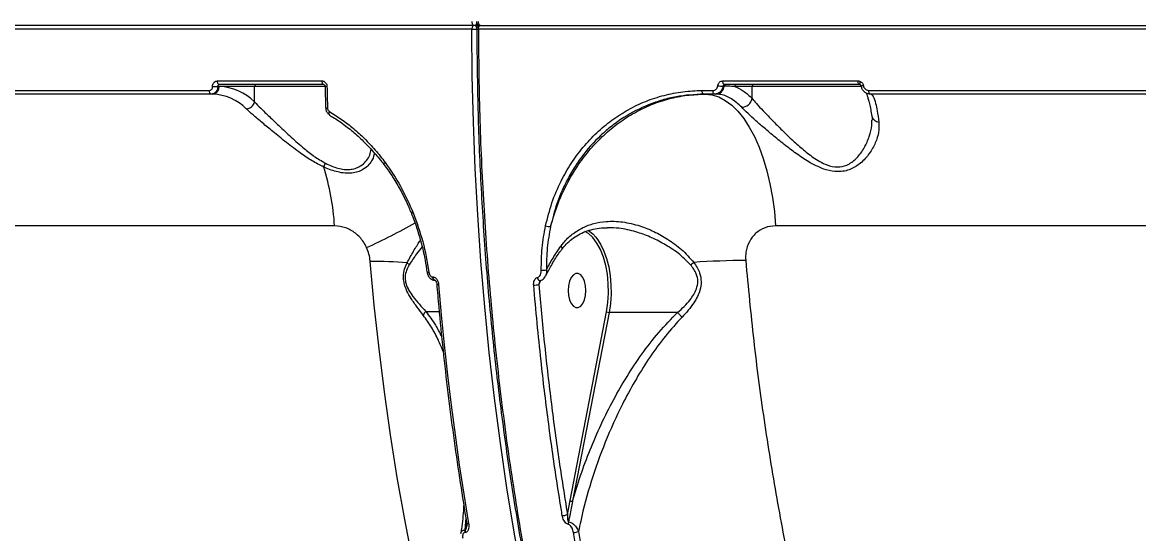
# Model space of a CAD drawing. Header units: millimetres. Extents: x -9609 to 9022, y -7175 to 8108.
# Drawn here: x -3665.8 to -3373.2, y 3474.1 to 3608 of the extents above; entities that cross this region are included whole.
import ezdxf

# ---------------------------------------------------------------- set-up
doc = ezdxf.new("R2010")
doc.units = ezdxf.units.MM
for name, color, linetype in [('DIKOM_ОБЪЕКТ', 7, 'Continuous'), ('DIKOM_РАЗМЕР_ЗОНА', 7, 'Continuous'), ('DIKOM_РАЗМЕР_ОБЪЕКТА', 7, 'Continuous')]:
    doc.layers.add(name, color=color, linetype=linetype)
doc.styles.add('style1', font='arial.ttf', dxfattribs={"width": 0.8})
doc.dimstyles.new('1-50', dxfattribs={"dimtxt": 300, "dimasz": 200, "dimexe": 100, "dimexo": 0, "dimgap": 100, "dimtad": 1, "dimtxsty": 'style1', "dimcen": 200, "dimclrd": 7, "dimclre": 7, "dimclrt": 7, "dimadec": 1, "dimazin": 2, "dimtfac": 1, "dimtmove": 0, "dimatfit": 2, "dimfxl": 0, "dimlwd": 25, "dimlwe": 18, "dimarcsym": 0})

# ---------------------------------------------------------------- blocks, each defined once
blk = doc.blocks.new('*D10')
at = {"layer": 'Defpoints', "color": 0, "transparency": 16777216}
for p in [(-405.54, 6589.16), (-8044.66, -3492.79), (424.09, -3492.79)]:
    blk.add_point(p, dxfattribs=at)
at = {"layer": 'DIKOM_РАЗМЕР_ОБЪЕКТА', "color": 7, "lineweight": 18, "transparency": 16777216}
for p, q in [((-405.54, 6589.16), (-8144.66, 6589.16)), ((424.09, -3492.79), (-8144.66, -3492.79))]:
    blk.add_line(p, q, dxfattribs=at)
at = {"layer": 'DIKOM_РАЗМЕР_ОБЪЕКТА', "color": 7, "lineweight": 25, "transparency": 16777216}
blk.add_line((-8044.66, 6389.16), (-8044.66, -3292.79), dxfattribs=at)
at = {"layer": 'DIKOM_РАЗМЕР_ОБЪЕКТА', "color": 7, "transparency": 16777216}
for points in [[(-8077.99, 6389.16), (-8011.32, 6389.16), (-8044.66, 6589.16)], [(-8077.99, -3292.79), (-8011.32, -3292.79), (-8044.66, -3492.79)]]:
    blk.add_solid(points, dxfattribs=at)
at = {"layer": 'DIKOM_РАЗМЕР_ОБЪЕКТА', "color": 7, "transparency": 16777216, "insert": (-8297.83, 1541.5), "char_height": 300, "attachment_point": 5, "rotation": 90, "style": 'style1'}
blk.add_mtext('10100', dxfattribs=at)
blk = doc.blocks.new('*D13')
at = {"layer": 'Defpoints', "color": 0, "transparency": 16777216}
for p in [(-4933.28, 8107.63), (-9158.98, -4977.79), (-1652.91, -4977.79)]:
    blk.add_point(p, dxfattribs=at)
at = {"layer": 'DIKOM_РАЗМЕР_ЗОНА', "color": 7, "lineweight": 18, "transparency": 16777216}
for p, q in [((-4933.28, 8107.63), (-9258.98, 8107.63)), ((-1652.91, -4977.79), (-9258.98, -4977.79))]:
    blk.add_line(p, q, dxfattribs=at)
at = {"layer": 'DIKOM_РАЗМЕР_ЗОНА', "color": 7, "lineweight": 25, "transparency": 16777216}
blk.add_line((-9158.98, 7907.63), (-9158.98, -4777.79), dxfattribs=at)
at = {"layer": 'DIKOM_РАЗМЕР_ЗОНА', "color": 7, "transparency": 16777216}
for points in [[(-9192.32, 7907.63), (-9125.65, 7907.63), (-9158.98, 8107.63)], [(-9192.32, -4777.79), (-9125.65, -4777.79), (-9158.98, -4977.79)]]:
    blk.add_solid(points, dxfattribs=at)
at = {"layer": 'DIKOM_РАЗМЕР_ЗОНА', "color": 7, "transparency": 16777216, "insert": (-9412.26, 1541.5), "char_height": 300, "attachment_point": 5, "rotation": 90, "style": 'style1'}
blk.add_mtext('13100', dxfattribs=at)

msp = doc.modelspace()

# ---------------------------------------------------------------- linework, layer by layer
at = {"layer": 'DIKOM_ОБЪЕКТ', "color": 7, "linetype": 'Continuous', "lineweight": 15}
for p, q in [((-3547.967, 3606.21), (-3962.836, 3606.21)), ((-3547.452, 3607.212), (-3962.321, 3607.212)), ((-3545.738, 3607.212), (-3547.452, 3607.212)), ((-3003.563, 3606.21), (-3546.252, 3606.21)), ((-3545.738, 3607.212), (-3003.581, 3607.212)), ((-3614.697, 3592.678), (-3587.268, 3592.678)), ((-3614.223, 3591.212), (-3614.583, 3591.212)), ((-3604.954, 3591.212), (-3614.223, 3591.212)), ((-3586.753, 3591.712), (-3614.182, 3591.712)), ((-3604.954, 3587.162), (-3604.954, 3591.212)), ((-3586.408, 3591.212), (-3604.954, 3591.212)), ((-3482.188, 3592.678), (-3446.748, 3592.678)), ((-3481.798, 3591.295), (-3482.126, 3591.295)), ((-3446.316, 3591.712), (-3481.727, 3591.712)), ((-3474.495, 3591.212), (-3479.025, 3591.212)), ((-3474.495, 3588.06), (-3474.495, 3591.212)), ((-3445.757, 3591.212), (-3474.495, 3591.212)), ((-3445.876, 3591.295), (-3445.882, 3591.298)), ((-3687.937, 3590.172), (-3616.791, 3590.172)), ((-3616.277, 3589.212), (-3687.422, 3589.212)), ((-3615.937, 3589.212), (-3616.277, 3589.212)), ((-3586.439, 3591.192), (-3586.309, 3585.573)), ((-3487.61, 3590.172), (-3484.776, 3590.172)), ((-3484.312, 3589.212), (-3487.144, 3589.212)), ((-3484.034, 3589.212), (-3484.312, 3589.212)), ((-3443.904, 3590.172), (-3342.44, 3590.172)), ((-3342.095, 3589.212), (-3443.474, 3589.212)), ((-3583.959, 3554.71), (-3883.968, 3554.71)), ((-3512.317, 3554.155), (-3512.54, 3554.162)), ((-3016.433, 3554.71), (-3468.342, 3554.71)), ((-3559.737, 3542.627), (-3559.737, 3542.622)), ((-3558.226, 3541.308), (-3558.146, 3541.308)), ((-3557.718, 3540.465), (-3557.658, 3540.465)), ((-3529.964, 3540.386), (-3530.414, 3539.337)), ((-3560.044, 3532.296), (-3556.544, 3532.296)), ((-3522.228, 3482.748), (-3512.661, 3532.221)), ((-3511.992, 3532.045), (-3521.559, 3482.572)), ((-3494.039, 3532.045), (-3511.992, 3532.045)), ((-3522.927, 3479.089), (-3522.228, 3482.748)), ((-3549.552, 3478.19), (-3549.82, 3475.007)), ((-3549.718, 3474.36), (-3549.822, 3474.36)), ((-3549.82, 3475.007), (-3549.716, 3475.007)), ((-3549.716, 3475.007), (-3549.354, 3477.008))]:
    msp.add_line(p, q, dxfattribs=at)
at = {"layer": 'DIKOM_ОБЪЕКТ', "color": 7, "linetype": 'Continuous', "lineweight": 15, "flags": 128}
for points in [[(-3547.967, 3608.215), (-3547.957, 3608.019), (-3547.928, 3607.831), (-3547.881, 3607.658), (-3547.817, 3607.506), (-3547.739, 3607.381), (-3547.65, 3607.289), (-3547.553, 3607.231), (-3547.452, 3607.212)], [(-3547.452, 3607.212), (-3547.553, 3607.193), (-3547.65, 3607.136), (-3547.739, 3607.043), (-3547.817, 3606.918), (-3547.881, 3606.766), (-3547.928, 3606.593), (-3547.957, 3606.405), (-3547.967, 3606.21)], [(-3534.804, 3462.936), (-3536.875, 3474.443), (-3538.773, 3486.061), (-3540.497, 3497.782), (-3542.044, 3509.595), (-3543.414, 3521.49), (-3544.606, 3533.457), (-3545.619, 3545.487), (-3546.451, 3557.568), (-3547.103, 3569.691), (-3547.573, 3581.846), (-3547.861, 3594.022), (-3547.967, 3606.21)], [(-3545.738, 3607.212), (-3545.838, 3607.231), (-3545.934, 3607.289), (-3546.024, 3607.381), (-3546.102, 3607.506), (-3546.166, 3607.658), (-3546.213, 3607.831), (-3546.242, 3608.019), (-3546.252, 3608.215)], [(-3546.252, 3606.21), (-3546.242, 3606.405), (-3546.213, 3606.593), (-3546.166, 3606.766), (-3546.102, 3606.918), (-3546.024, 3607.043), (-3545.934, 3607.136), (-3545.838, 3607.193), (-3545.738, 3607.212)], [(-3614.182, 3591.712), (-3614.281, 3591.731), (-3614.375, 3591.785), (-3614.463, 3591.874), (-3614.54, 3591.993), (-3614.604, 3592.139), (-3614.653, 3592.306), (-3614.684, 3592.487), (-3614.697, 3592.678)], [(-3586.753, 3591.712), (-3586.851, 3591.731), (-3586.946, 3591.785), (-3587.034, 3591.874), (-3587.111, 3591.993), (-3587.175, 3592.139), (-3587.224, 3592.306), (-3587.255, 3592.487), (-3587.268, 3592.678)], [(-3481.727, 3591.712), (-3481.815, 3591.731), (-3481.899, 3591.785), (-3481.978, 3591.874), (-3482.047, 3591.993), (-3482.105, 3592.139), (-3482.148, 3592.306), (-3482.177, 3592.487), (-3482.188, 3592.678)], [(-3446.316, 3591.712), (-3446.398, 3591.731), (-3446.478, 3591.785), (-3446.551, 3591.874), (-3446.616, 3591.993), (-3446.67, 3592.139), (-3446.71, 3592.306), (-3446.737, 3592.487), (-3446.748, 3592.678)], [(-3446.106, 3591.652), (-3446.158, 3591.688), (-3446.195, 3591.749), (-3446.216, 3591.834), (-3446.219, 3591.939), (-3446.205, 3592.062), (-3446.174, 3592.198), (-3446.127, 3592.345), (-3446.065, 3592.497)], [(-3616.277, 3589.212), (-3616.375, 3589.23), (-3616.469, 3589.284), (-3616.556, 3589.372), (-3616.634, 3589.491), (-3616.698, 3589.636), (-3616.747, 3589.802), (-3616.778, 3589.982), (-3616.791, 3590.172)], [(-3585.954, 3591.174), (-3585.94, 3590.47), (-3585.925, 3589.767), (-3585.91, 3589.064), (-3585.894, 3588.36), (-3585.877, 3587.657), (-3585.86, 3586.954), (-3585.842, 3586.251), (-3585.824, 3585.548)], [(-3487.144, 3589.212), (-3487.233, 3589.23), (-3487.318, 3589.284), (-3487.397, 3589.372), (-3487.467, 3589.491), (-3487.525, 3589.636), (-3487.57, 3589.802), (-3487.598, 3589.982), (-3487.61, 3590.172)], [(-3486.804, 3589.212), (-3485.026, 3589.03), (-3483.265, 3588.484), (-3481.535, 3587.581), (-3479.854, 3586.327), (-3478.236, 3584.735), (-3476.696, 3582.82), (-3475.249, 3580.597), (-3473.906, 3578.089), (-3472.682, 3575.317), (-3471.586, 3572.307), (-3470.629, 3569.087), (-3469.819, 3565.685), (-3469.165, 3562.133), (-3468.671, 3558.464), (-3468.342, 3554.71)], [(-3484.312, 3589.212), (-3484.401, 3589.23), (-3484.485, 3589.284), (-3484.564, 3589.372), (-3484.634, 3589.491), (-3484.691, 3589.636), (-3484.735, 3589.802), (-3484.764, 3589.982), (-3484.776, 3590.172)], [(-3443.474, 3589.212), (-3443.556, 3589.23), (-3443.635, 3589.284), (-3443.708, 3589.372), (-3443.772, 3589.491), (-3443.825, 3589.636), (-3443.866, 3589.802), (-3443.893, 3589.982), (-3443.904, 3590.172)], [(-3585.311, 3583.839), (-3585.359, 3583.875), (-3585.409, 3583.951), (-3585.438, 3584.054), (-3585.444, 3584.181), (-3585.428, 3584.326), (-3585.389, 3584.486), (-3585.33, 3584.653)], [(-3585.202, 3583.815), (-3585.29, 3583.829), (-3585.311, 3583.839)], [(-3570.983, 3570.799), (-3571.002, 3570.841), (-3570.996, 3570.907), (-3570.961, 3570.99), (-3570.897, 3571.089), (-3570.809, 3571.198), (-3570.698, 3571.315)], [(-3516.361, 3551.706), (-3517.429, 3552.682), (-3518.369, 3553.262)], [(-3517.429, 3553.501), (-3516.27, 3552.611), (-3515.442, 3551.721)], [(-3512.661, 3532.221), (-3512.313, 3534.614), (-3512.161, 3537.083), (-3512.206, 3539.568), (-3512.45, 3542.01), (-3512.886, 3544.348), (-3513.503, 3546.527), (-3514.286, 3548.495), (-3515.218, 3550.202), (-3516.274, 3551.609), (-3516.361, 3551.706)], [(-3515.442, 3551.721), (-3515.186, 3551.396), (-3514.206, 3549.885), (-3513.35, 3548.111), (-3512.638, 3546.112), (-3512.086, 3543.932), (-3511.704, 3541.618), (-3511.501, 3539.22), (-3511.482, 3536.79), (-3511.647, 3534.381), (-3511.992, 3532.045)], [(-3563.457, 3466.891), (-3565.576, 3477.792), (-3567.523, 3488.814), (-3569.296, 3499.945), (-3570.893, 3511.177), (-3572.313, 3522.497), (-3573.554, 3533.897), (-3574.616, 3545.365)], [(-3518.076, 3537.753), (-3518.17, 3539.021), (-3518.444, 3540.186), (-3518.876, 3541.154), (-3519.431, 3541.846), (-3520.064, 3542.207), (-3520.724, 3542.207), (-3521.357, 3541.846), (-3521.911, 3541.154), (-3522.343, 3540.186), (-3522.618, 3539.021), (-3522.712, 3537.753), (-3522.618, 3536.485), (-3522.343, 3535.32), (-3521.911, 3534.352), (-3521.357, 3533.66), (-3520.724, 3533.299), (-3520.064, 3533.299), (-3519.431, 3533.66), (-3518.876, 3534.352), (-3518.444, 3535.32), (-3518.17, 3536.485), (-3518.076, 3537.753)], [(-3557.717, 3540.465), (-3557.858, 3540.503), (-3557.991, 3540.618), (-3558.103, 3540.801), (-3558.183, 3541.038), (-3558.226, 3541.308)], [(-3557.629, 3540.465), (-3557.633, 3540.465), (-3557.777, 3540.503), (-3557.911, 3540.618), (-3558.022, 3540.801), (-3558.102, 3541.038), (-3558.146, 3541.308)], [(-3556.699, 3539.366), (-3555.988, 3531.415), (-3555.198, 3523.491), (-3554.331, 3515.599), (-3553.385, 3507.74), (-3552.362, 3499.918), (-3551.262, 3492.135), (-3550.084, 3484.395), (-3548.831, 3476.7)], [(-3530.093, 3540.325), (-3530.147, 3540.318), (-3530.15, 3540.318)], [(-3549.327, 3476.845), (-3549.326, 3476.839), (-3549.293, 3476.791), (-3549.224, 3476.753), (-3549.121, 3476.724), (-3548.989, 3476.706), (-3548.831, 3476.7)]]:
    msp.add_lwpolyline(points, dxfattribs=at)
at = {"layer": 'DIKOM_ОБЪЕКТ', "color": 7, "linetype": 'Continuous', "lineweight": 15}
for centre, radius, start, end in [((-3547.908, 3967.035), 360.825, 269.99058, 270.2085), ((-3547.492, 3608.08), 0.869, 272.64615, 343.1071), ((-3547.492, 3606.344), 0.869, 16.89088, 87.35587), ((-3545.738, 3608.212), 1, 179.92957, 270), ((-3545.738, 3606.212), 1, 90, 180.07043), ((-3546.406, 3643.077), 36.867, 269.48561, 270.24001), ((-3615.907, 3614.123), 22.949, 269.88063, 273.30746), ((-3616.092, 3591.08), 1.874, 274.74399, 4.05539), ((-3614.721, 3577.443), 13.778, 44.85993, 87.92771), ((-3604.487, 3591.246), 0.468, 94.69647, 184.08969), ((-3484.129, 3591.556), 2.345, 272.32133, 353.6329), ((-3482.224, 3597.459), 6.164, 258.2177, 270.90971), ((-3481.333, 3591.244), 0.468, 92.28657, 173.72052), ((-3478.547, 3591.235), 0.478, 92.95297, 182.69713), ((-3474.018, 3591.235), 0.478, 92.89086, 182.69926), ((-3444.991, 3588.665), 2.78, 96.91721, 108.6775), ((-3616.411, 3576.099), 13.122, 44.8589, 87.92782), ((-3586.104, 3593.607), 2.437, 262.10087, 273.52802), ((-3607.262, 3587.725), 2.376, 273.66696, 346.27714), ((-3585.973, 3587.38), 1.838, 259.45351, 274.64906), ((-3477.287, 3588.622), 2.848, 271.09285, 348.60436), ((-3441.02, 3583.984), 2.148, 194.81568, 263.31641), ((-3580.744, 3568.672), 6.228, 156.411, 166.56529), ((-3651.347, 3550.246), 67.535, 3.79017, 17.11331), ((-3563.11, 3557.235), 0.883, 105.86659, 138.01978), ((-3649.155, 3709.598), 176.65, 294.61917, 299.25377), ((-3527.595, 3557.478), 2.963, 249.21368, 275.06641), ((-3574.058, 3416.905), 128.461, 85.92754, 90.24896), ((-3562.805, 3546.806), 2.766, 219.635, 235.44559), ((-3519.57, 3583.541), 48.604, 306.5341, 307.80243), ((-3473.579, 3299.843), 245.828, 90.60724, 93.77839), ((-3559.465, 3543.498), 0.918, 252.74756, 283.19804), ((-3529.356, 3547.663), 4.605, 264.78324, 281.47725), ((-3556.844, 3540.026), 0.675, 239.50326, 282.44196), ((-3531.734, 3544.631), 5.457, 269.63309, 284.00118), ((-3529.848, 3541.24), 0.971, 185.80585, 251.88065), ((-3558.229, 3530.371), 2.645, 133.30803, 159.95062), ((-3512.006, 3533.353), 1.308, 239.9441, 270.63834), ((-3521.572, 3483.884), 1.312, 239.99369, 270.58397), ((-3524.241, 3481.756), 2.973, 269.53687, 296.21729), ((-3520.579, 3476.471), 2.183, 161.36997, 178.86493), ((-3547.972, 3474.676), 1.877, 169.86469, 189.71305), ((-3547.854, 3474.676), 1.891, 169.9394, 189.63834), ((-3521.314, 3477.313), 2.953, 269.80624, 296.17006)]:
    msp.add_arc(centre, radius, start, end, dxfattribs=at)
for points, knots in [([(-3458.748, 3269.866), (-3458.817, 3269.959), (-3462.208, 3274.55), (-3468.57, 3284.614), (-3477.745, 3300.078), (-3486.401, 3316.609), (-3494.562, 3334), (-3502.192, 3352.284), (-3509.29, 3371.401), (-3515.839, 3391.288), (-3521.81, 3411.849), (-3527.174, 3432.991), (-3531.608, 3453.286), (-3535.229, 3472.58), (-3538.168, 3490.761), (-3540.681, 3509.182), (-3542.784, 3528.017), (-3544.454, 3547.242), (-3545.663, 3566.826), (-3546.431, 3586.5), (-3546.54, 3599.644), (-3546.595, 3606.212)], [0, 0, 0, 0, 0.0012536, 0.0616036, 0.1219535, 0.1822067, 0.2422703, 0.3023343, 0.3625874, 0.4229373, 0.483287, 0.5435404, 0.6036043, 0.6522732, 0.7009927, 0.7497122, 0.7983814, 0.8487581, 0.8991907, 0.9496232, 1, 1, 1, 1]), ([(-3546.252, 3606.21), (-3546.223, 3601.632), (-3546.146, 3589.204), (-3545.454, 3568.931), (-3544.001, 3545.478), (-3541.865, 3522.182), (-3539.07, 3499.153), (-3535.622, 3476.497), (-3531.53, 3454.289), (-3526.784, 3432.576), (-3521.409, 3411.383), (-3515.423, 3390.772), (-3508.858, 3370.838), (-3501.743, 3351.675), (-3494.095, 3333.349), (-3485.916, 3315.91), (-3477.23, 3299.367), (-3468.069, 3283.764), (-3458.475, 3269.173), (-3448.495, 3255.663), (-3438.28, 3243.438), (-3427.859, 3232.491), (-3417.266, 3222.772), (-3406.407, 3214.143), (-3395.318, 3206.711), (-3385.735, 3201.191), (-3379.802, 3198.641), (-3377.682, 3197.73)], [0, 0, 0, 0, 0.0243037, 0.0659749, 0.1077774, 0.1496468, 0.191516, 0.2333187, 0.2749899, 0.3166611, 0.3584635, 0.4003329, 0.4422024, 0.4840049, 0.5256759, 0.5673473, 0.6091498, 0.6510189, 0.6928886, 0.734691, 0.7763623, 0.8164975, 0.8567503, 0.8970624, 0.9373748, 0.9776275, 1, 1, 1, 1]), ([(-3614.583, 3591.212), (-3614.59, 3591.064), (-3614.607, 3590.692), (-3614.807, 3590.13), (-3615.19, 3589.623), (-3615.7, 3589.278), (-3616.085, 3589.234), (-3616.277, 3589.212)], [0, 0, 0, 0, 0.1417153, 0.3564091, 0.5709546, 0.7854589, 1, 1, 1, 1]), ([(-3615.955, 3591.174), (-3615.951, 3591.285), (-3615.941, 3591.565), (-3615.794, 3591.987), (-3615.51, 3592.368), (-3615.13, 3592.628), (-3614.841, 3592.661), (-3614.697, 3592.678)], [0, 0, 0, 0, 0.1418295, 0.3566974, 0.5713682, 0.7856983, 1, 1, 1, 1]), ([(-3614.182, 3591.712), (-3614.23, 3591.707), (-3614.326, 3591.696), (-3614.45, 3591.609), (-3614.539, 3591.483), (-3614.583, 3591.342), (-3614.583, 3591.249), (-3614.583, 3591.212)], [0, 0, 0, 0, 0.2143297, 0.4282219, 0.6427723, 0.8579533, 1, 1, 1, 1]), ([(-3587.268, 3592.678), (-3587.173, 3592.67), (-3586.934, 3592.652), (-3586.569, 3592.472), (-3586.237, 3592.132), (-3586.006, 3591.681), (-3585.971, 3591.343), (-3585.954, 3591.174)], [0, 0, 0, 0, 0.1405292, 0.3550121, 0.5698336, 0.7848806, 1, 1, 1, 1]), ([(-3586.726, 3591.699), (-3586.709, 3591.7), (-3586.681, 3591.701), (-3586.58, 3591.614), (-3586.503, 3591.492), (-3586.449, 3591.338), (-3586.434, 3591.188), (-3586.443, 3591.103), (-3586.447, 3591.072)], [0, 0, 0, 0, 0.2755676, 0.4589605, 0.6093666, 0.7622273, 0.9132964, 1, 1, 1, 1]), ([(-3484.776, 3590.172), (-3484.626, 3590.188), (-3484.327, 3590.222), (-3483.932, 3590.482), (-3483.636, 3590.864), (-3483.515, 3591.208), (-3483.487, 3591.399), (-3483.483, 3591.425)], [0, 0, 0, 0, 0.2405817, 0.4810785, 0.721928, 0.9628881, 1, 1, 1, 1]), ([(-3482.126, 3591.295), (-3482.133, 3591.253), (-3482.183, 3590.935), (-3482.39, 3590.363), (-3482.891, 3589.727), (-3483.558, 3589.295), (-3484.061, 3589.24), (-3484.312, 3589.212)], [0, 0, 0, 0, 0.0370974, 0.2779969, 0.5187857, 0.7593556, 1, 1, 1, 1]), ([(-3483.483, 3591.425), (-3483.479, 3591.45), (-3483.45, 3591.642), (-3483.331, 3591.986), (-3483.033, 3592.368), (-3482.638, 3592.628), (-3482.338, 3592.661), (-3482.188, 3592.678)], [0, 0, 0, 0, 0.0373086, 0.2782113, 0.519109, 0.7595345, 1, 1, 1, 1]), ([(-3481.727, 3591.712), (-3481.774, 3591.707), (-3481.87, 3591.695), (-3481.993, 3591.609), (-3482.084, 3591.482), (-3482.119, 3591.368), (-3482.126, 3591.304), (-3482.126, 3591.295)], [0, 0, 0, 0, 0.2398446, 0.4811221, 0.7222813, 0.9628794, 1, 1, 1, 1]), ([(-3479.025, 3591.212), (-3479.166, 3591.22), (-3479.871, 3591.26), (-3480.81, 3591.291), (-3481.586, 3591.295), (-3481.798, 3591.295)], [0, 0, 0, 0, 0.15367241, 0.76832095, 1, 1, 1, 1]), ([(-3479.025, 3591.212), (-3478.255, 3590.868), (-3476.701, 3590.173), (-3475.235, 3588.768), (-3474.495, 3588.06)], [0, 0, 0, 0, 0.49563343, 1, 1, 1, 1]), ([(-3446.748, 3592.678), (-3446.68, 3592.675), (-3446.444, 3592.666), (-3446.223, 3592.568), (-3446.065, 3592.497)], [0, 0, 0, 0, 0.2878488, 1, 1, 1, 1]), ([(-3446.106, 3591.652), (-3446.155, 3591.676), (-3446.225, 3591.709), (-3446.295, 3591.711), (-3446.316, 3591.712)], [0, 0, 0, 0, 0.70573011, 1, 1, 1, 1]), ([(-3446.125, 3591.658), (-3446.114, 3591.653), (-3446.064, 3591.628), (-3445.983, 3591.549), (-3445.91, 3591.418), (-3445.881, 3591.313), (-3445.877, 3591.258), (-3445.875, 3591.245)], [0, 0, 0, 0, 0.103761, 0.4754152, 0.7277994, 0.938912, 1, 1, 1, 1]), ([(-3446.065, 3592.497), (-3445.958, 3592.425), (-3445.725, 3592.268), (-3445.449, 3591.896), (-3445.367, 3591.582), (-3445.326, 3591.425)], [0, 0, 0, 0, 0.29857897, 0.64908834, 1, 1, 1, 1]), ([(-3443.474, 3589.212), (-3443.558, 3589.215), (-3443.911, 3589.227), (-3444.514, 3589.403), (-3445.173, 3589.866), (-3445.67, 3590.512), (-3445.807, 3591.033), (-3445.876, 3591.295)], [0, 0, 0, 0, 0.0748844, 0.315223, 0.5451442, 0.7714976, 1, 1, 1, 1]), ([(-3445.326, 3591.425), (-3445.285, 3591.267), (-3445.202, 3590.952), (-3444.907, 3590.563), (-3444.517, 3590.286), (-3444.161, 3590.18), (-3443.953, 3590.173), (-3443.904, 3590.172)], [0, 0, 0, 0, 0.2249939, 0.4494977, 0.6803331, 0.9237599, 1, 1, 1, 1]), ([(-3616.791, 3590.172), (-3616.695, 3590.183), (-3616.503, 3590.205), (-3616.25, 3590.377), (-3616.062, 3590.632), (-3615.964, 3590.913), (-3615.957, 3591.1), (-3615.955, 3591.174)], [0, 0, 0, 0, 0.2142032, 0.4286817, 0.6431638, 0.8580943, 1, 1, 1, 1]), ([(-3528.646, 3554.708), (-3528.137, 3556.736), (-3527.118, 3560.791), (-3524.784, 3566.244), (-3522.007, 3571.102), (-3518.869, 3575.347), (-3515.297, 3579.156), (-3511.321, 3582.458), (-3507.009, 3585.225), (-3502.422, 3587.424), (-3497.615, 3588.989), (-3492.66, 3589.982), (-3489.292, 3590.109), (-3487.61, 3590.172)], [0, 0, 0, 0, 0.1009687, 0.2019349, 0.2903398, 0.3790244, 0.4674258, 0.5561131, 0.6450931, 0.7337811, 0.822424, 0.911351, 1, 1, 1, 1]), ([(-3527.333, 3554.527), (-3526.725, 3556.567), (-3525.509, 3560.647), (-3522.965, 3566.054), (-3520.072, 3570.809), (-3516.914, 3574.912), (-3513.38, 3578.588), (-3509.497, 3581.773), (-3505.323, 3584.441), (-3500.913, 3586.561), (-3496.316, 3588.071), (-3491.596, 3589.03), (-3488.4, 3589.151), (-3486.804, 3589.212)], [0, 0, 0, 0, 0.1033745, 0.2067529, 0.2946065, 0.3827339, 0.4705929, 0.5587494, 0.6471816, 0.735337, 0.8234696, 0.9118711, 1, 1, 1, 1]), ([(-3487.144, 3589.212), (-3489.583, 3589.086), (-3493.278, 3588.895), (-3498.082, 3587.704), (-3502.763, 3586.096), (-3507.214, 3583.807), (-3511.321, 3580.908), (-3515.161, 3577.619), (-3518.576, 3573.778), (-3521.478, 3569.485), (-3523.715, 3565.437), (-3525.84, 3560.494), (-3526.832, 3556.527), (-3527.333, 3554.527)], [0, 0, 0, 0, 0.1312183, 0.1987872, 0.2663527, 0.397569, 0.4651561, 0.5327453, 0.6634795, 0.7308153, 0.7981508, 0.8982438, 1, 1, 1, 1]), ([(-3477.233, 3585.774), (-3478.101, 3586.574), (-3479.863, 3588.197), (-3482.186, 3589.1), (-3483.588, 3589.185), (-3484.034, 3589.212)], [0, 0, 0, 0, 0.3984755, 0.808511, 1, 1, 1, 1]), ([(-3444.701, 3589.632), (-3444.699, 3589.629), (-3444.693, 3589.622), (-3444.54, 3589.345), (-3444.319, 3588.796), (-3444.038, 3587.921), (-3443.729, 3586.711), (-3443.413, 3585.232), (-3443.21, 3584.021), (-3443.111, 3583.432)], [0, 0, 0, 0, 0.0778677, 0.2003425, 0.3403642, 0.4957958, 0.6623707, 0.8357053, 1, 1, 1, 1]), ([(-3443.4, 3589.212), (-3443.185, 3589.096), (-3442.749, 3588.86), (-3442.186, 3587.122), (-3441.686, 3584.796), (-3441.416, 3582.885), (-3441.27, 3581.851)], [0, 0, 0, 0, 0.2848595, 0.5777504, 0.7715664, 1, 1, 1, 1]), ([(-3604.954, 3587.162), (-3604.421, 3586.622), (-3603.271, 3585.458), (-3601.09, 3583.343), (-3598.431, 3580.812), (-3595.397, 3577.96), (-3592.27, 3575.228), (-3589.319, 3572.837), (-3587.406, 3571.721), (-3586.452, 3571.164)], [0, 0, 0, 0, 0.1227055, 0.2642653, 0.4059953, 0.5771222, 0.7482341, 0.8743833, 1, 1, 1, 1]), ([(-3586.293, 3585.573), (-3586.294, 3585.486), (-3586.296, 3585.142), (-3586.077, 3584.585), (-3585.691, 3584.058), (-3585.353, 3583.889), (-3585.225, 3583.824)], [0, 0, 0, 0, 0.1191472, 0.4714969, 0.7996795, 1, 1, 1, 1]), ([(-3585.824, 3585.548), (-3585.811, 3585.435), (-3585.787, 3585.209), (-3585.629, 3584.91), (-3585.461, 3584.735), (-3585.352, 3584.667), (-3585.33, 3584.653)], [0, 0, 0, 0, 0.3067295, 0.6135196, 0.9195157, 1, 1, 1, 1]), ([(-3441.27, 3581.851), (-3441.243, 3580.976), (-3441.19, 3579.226), (-3442.107, 3576.41), (-3443.652, 3573.604), (-3445.833, 3571.178), (-3448.165, 3569.659), (-3450.251, 3569.017), (-3452.396, 3568.797), (-3454.796, 3569.216), (-3457.222, 3570.171), (-3459.727, 3571.484), (-3462.581, 3573.346), (-3465.768, 3575.747), (-3468.851, 3578.233), (-3471.656, 3580.617), (-3474.08, 3582.747), (-3475.95, 3584.465), (-3476.846, 3585.379), (-3477.233, 3585.774)], [0, 0, 0, 0, 0.0759081, 0.1519086, 0.2286351, 0.3051884, 0.3688642, 0.4016196, 0.4343333, 0.4904607, 0.5282339, 0.5660882, 0.6308773, 0.6957743, 0.7645237, 0.8332282, 0.8936843, 0.9540611, 1, 1, 1, 1]), ([(-3474.495, 3588.06), (-3474.137, 3587.639), (-3473.309, 3586.667), (-3471.616, 3584.847), (-3469.452, 3582.594), (-3466.946, 3580.065), (-3464.24, 3577.441), (-3461.425, 3574.897), (-3458.939, 3572.917), (-3456.72, 3571.502), (-3454.616, 3570.482), (-3452.111, 3569.936), (-3450.27, 3570.348), (-3448.546, 3571.162), (-3446.798, 3572.581), (-3444.973, 3575.162), (-3443.715, 3578.097), (-3443.059, 3580.568), (-3443.107, 3581.93), (-3443.123, 3582.372)], [0, 0, 0, 0, 0.0486178, 0.1123784, 0.1778094, 0.2506865, 0.3250586, 0.3924955, 0.461313, 0.4989753, 0.5375277, 0.5920018, 0.6458187, 0.655538, 0.7197657, 0.79908, 0.8810342, 0.9614447, 1, 1, 1, 1]), ([(-3586.802, 3570.119), (-3587.83, 3570.634), (-3589.925, 3571.682), (-3593.194, 3573.937), (-3596.666, 3576.57), (-3600.005, 3579.278), (-3602.929, 3581.713), (-3605.304, 3583.73), (-3606.539, 3584.841), (-3607.11, 3585.355)], [0, 0, 0, 0, 0.1260903, 0.2567281, 0.4243422, 0.596864, 0.735301, 0.8775734, 1, 1, 1, 1]), ([(-3585.364, 3583.737), (-3585.158, 3583.623), (-3583.974, 3582.974), (-3582.854, 3582.169), (-3581.929, 3581.504)], [0, 0, 0, 0, 0.1745112, 1, 1, 1, 1]), ([(-3585.33, 3584.653), (-3584.246, 3583.985), (-3582.08, 3582.648), (-3579.006, 3580.26), (-3576.06, 3577.585), (-3573.259, 3574.621), (-3571.551, 3572.417), (-3570.698, 3571.315)], [0, 0, 0, 0, 0.1976792, 0.3953827, 0.5930911, 0.7965364, 1, 1, 1, 1]), ([(-3443.103, 3583.447), (-3443.073, 3583.335), (-3442.989, 3583.014), (-3443.014, 3582.626), (-3443.031, 3582.372)], [0, 0, 0, 0, 0.3469259, 1, 1, 1, 1]), ([(-3581.929, 3581.504), (-3581.868, 3581.464), (-3580.801, 3580.752), (-3578.84, 3579.116), (-3576.066, 3576.602), (-3573.489, 3573.795), (-3571.807, 3571.834), (-3571.058, 3570.754), (-3571.049, 3570.741)], [0, 0, 0, 0, 0.0146926, 0.2594921, 0.5052832, 0.7513816, 0.9969945, 1, 1, 1, 1]), ([(-3573.628, 3573.912), (-3573.627, 3573.898), (-3573.557, 3573.245), (-3573.981, 3572.15), (-3574.87, 3570.699), (-3576.069, 3569.664), (-3577.484, 3568.943), (-3578.992, 3568.534), (-3580.752, 3568.425), (-3583.138, 3568.726), (-3585.22, 3569.42), (-3586.59, 3570.025), (-3586.802, 3570.119)], [0, 0, 0, 0, 0.0035315, 0.1675332, 0.2942415, 0.4242312, 0.5176102, 0.6133124, 0.7077014, 0.8057015, 0.9699671, 1, 1, 1, 1]), ([(-3586.452, 3571.164), (-3586.257, 3571.066), (-3585.008, 3570.437), (-3583.168, 3569.737), (-3581.06, 3569.421), (-3579.961, 3569.47), (-3578.9, 3569.65), (-3577.887, 3569.971), (-3576.59, 3570.734), (-3575.494, 3571.838), (-3574.663, 3573.224), (-3574.496, 3574.244), (-3574.413, 3574.751)], [0, 0, 0, 0, 0.0313055, 0.200551, 0.2886449, 0.3801473, 0.3970609, 0.4935548, 0.592951, 0.7266709, 0.8641042, 1, 1, 1, 1]), ([(-3571.016, 3570.775), (-3570.67, 3570.321), (-3569.554, 3568.856), (-3567.867, 3566.177), (-3565.979, 3562.765), (-3564.624, 3559.961), (-3563.969, 3558.274), (-3563.792, 3557.815)], [0, 0, 0, 0, 0.1172852, 0.3790683, 0.6408608, 0.9023867, 1, 1, 1, 1]), ([(-3570.698, 3571.315), (-3569.294, 3569.279), (-3566.452, 3565.158), (-3564.393, 3560.46), (-3563.351, 3558.084)], [0, 0, 0, 0, 0.49417165, 1, 1, 1, 1]), ([(-3563.786, 3557.817), (-3563.674, 3557.557), (-3563.049, 3556.101), (-3562.125, 3553.333), (-3561.037, 3549.532), (-3560.239, 3545.946), (-3559.908, 3543.631), (-3559.764, 3542.622)], [0, 0, 0, 0, 0.0540312, 0.3030802, 0.5536368, 0.8055973, 1, 1, 1, 1]), ([(-3563.351, 3558.084), (-3562.441, 3555.598), (-3560.599, 3550.565), (-3559.707, 3545.28), (-3559.256, 3542.605)], [0, 0, 0, 0, 0.4938473, 1, 1, 1, 1]), ([(-3575.566, 3549.006), (-3575.835, 3549.526), (-3576.591, 3550.98), (-3578.456, 3552.905), (-3581.094, 3554.421), (-3582.998, 3554.613), (-3583.959, 3554.71)], [0, 0, 0, 0, 0.1529556, 0.4283859, 0.7114242, 1, 1, 1, 1]), ([(-3529.774, 3543.077), (-3529.749, 3545.032), (-3529.698, 3548.968), (-3528.998, 3552.786), (-3528.646, 3554.708)], [0, 0, 0, 0, 0.4964921, 1, 1, 1, 1]), ([(-3527.333, 3554.527), (-3527.674, 3552.673), (-3528.361, 3548.94), (-3528.413, 3545.089), (-3528.439, 3543.15)], [0, 0, 0, 0, 0.4964802, 1, 1, 1, 1]), ([(-3524.628, 3549.381), (-3524.408, 3549.671), (-3523.527, 3550.835), (-3521.686, 3552.608), (-3518.978, 3554.31), (-3515.971, 3555.421), (-3512.468, 3556.001), (-3508.399, 3555.857), (-3504.168, 3554.867), (-3500.2, 3553.277), (-3496.525, 3551.22), (-3492.877, 3548.614), (-3490.822, 3546.308), (-3489.778, 3545.137)], [0, 0, 0, 0, 0.0275994, 0.1106136, 0.1968441, 0.2795719, 0.3647304, 0.4761369, 0.5919487, 0.6876562, 0.7854544, 0.8910779, 1, 1, 1, 1]), ([(-3524.448, 3548.407), (-3524.361, 3548.537), (-3523.897, 3549.234), (-3522.86, 3550.308), (-3521.339, 3551.601), (-3519.615, 3552.648), (-3517.718, 3553.452), (-3515.653, 3553.98), (-3513.909, 3554.237), (-3512.841, 3554.219), (-3512.534, 3554.214)], [0, 0, 0, 0, 0.0321573, 0.1721513, 0.3167333, 0.4656137, 0.6175532, 0.7736868, 0.935004, 1, 1, 1, 1]), ([(-3490.636, 3544.487), (-3491.69, 3545.54), (-3493.802, 3547.649), (-3497.493, 3549.959), (-3501.209, 3551.846), (-3505.163, 3553.261), (-3508.91, 3554.153), (-3511.347, 3554.154), (-3512.317, 3554.155)], [0, 0, 0, 0, 0.1784369, 0.3574513, 0.5206917, 0.6838918, 0.8742769, 1, 1, 1, 1]), ([(-3468.342, 3554.71), (-3469.285, 3554.613), (-3471.158, 3554.421), (-3473.582, 3552.912), (-3475.348, 3550.67), (-3476.226, 3548.106), (-3476.197, 3546.378), (-3476.184, 3545.658)], [0, 0, 0, 0, 0.21802522, 0.43323838, 0.64378622, 0.85144004, 1, 1, 1, 1]), ([(-3564.935, 3545.041), (-3564.383, 3546.064), (-3563.266, 3548.134), (-3562.057, 3550.029), (-3561.545, 3550.829), (-3561.476, 3550.937)], [0, 0, 0, 0, 0.4577015, 0.9268138, 1, 1, 1, 1]), ([(-3574.616, 3545.365), (-3574.621, 3545.423), (-3574.679, 3546.063), (-3574.893, 3547.316), (-3575.338, 3548.436), (-3575.566, 3549.006)], [0, 0, 0, 0, 0.0468165, 0.514287, 1, 1, 1, 1]), ([(-3561.016, 3549.248), (-3561.496, 3548.639), (-3562.568, 3547.28), (-3563.732, 3545.506), (-3564.374, 3544.528)], [0, 0, 0, 0, 0.4484627, 1, 1, 1, 1]), ([(-3528.59, 3541.588), (-3528.432, 3541.924), (-3527.834, 3543.203), (-3526.505, 3545.415), (-3525.274, 3547.364), (-3524.515, 3548.351), (-3524.458, 3548.425)], [0, 0, 0, 0, 0.1462094, 0.5558221, 0.9665634, 1, 1, 1, 1]), ([(-3528.439, 3543.15), (-3527.881, 3544.196), (-3526.758, 3546.298), (-3525.34, 3548.35), (-3524.628, 3549.381)], [0, 0, 0, 0, 0.4978857, 1, 1, 1, 1]), ([(-3524.628, 3549.381), (-3524.611, 3549.353), (-3524.559, 3549.266), (-3524.433, 3549.012), (-3524.338, 3548.676), (-3524.444, 3548.508), (-3524.491, 3548.434)], [0, 0, 0, 0, 0.0695673, 0.2150563, 0.6526333, 1, 1, 1, 1]), ([(-3560.714, 3531.278), (-3561.242, 3531.964), (-3562.304, 3533.343), (-3563.79, 3535.441), (-3565.04, 3537.586), (-3565.799, 3539.615), (-3565.961, 3541.636), (-3565.636, 3543.429), (-3565.175, 3544.489), (-3564.935, 3545.041)], [0, 0, 0, 0, 0.1836406, 0.3692177, 0.5090602, 0.6521995, 0.7508466, 0.8701985, 1, 1, 1, 1]), ([(-3564.374, 3544.528), (-3564.64, 3544.043), (-3565.142, 3543.129), (-3565.534, 3541.53), (-3565.399, 3539.807), (-3564.936, 3538.66), (-3564.271, 3537.414), (-3563.288, 3535.984), (-3561.733, 3534.118), (-3560.607, 3532.903), (-3560.044, 3532.296)], [0, 0, 0, 0, 0.1297938, 0.245123, 0.3384628, 0.4557837, 0.4772284, 0.6177121, 0.8086799, 1, 1, 1, 1]), ([(-3494.031, 3532.042), (-3494.03, 3532.043), (-3492.808, 3533.027), (-3491.325, 3534.549), (-3489.781, 3536.699), (-3488.995, 3538.28), (-3488.611, 3540.137), (-3489.063, 3542.432), (-3490.054, 3543.728), (-3490.636, 3544.487)], [0, 0, 0, 0, 0.0003298, 0.3168813, 0.4308566, 0.5444534, 0.6783357, 0.8113917, 1, 1, 1, 1]), ([(-3489.778, 3545.137), (-3489.201, 3544.243), (-3488.203, 3542.697), (-3487.753, 3540.105), (-3488.071, 3537.987), (-3488.803, 3536.151), (-3490.224, 3533.667), (-3491.752, 3531.973), (-3492.862, 3530.744)], [0, 0, 0, 0, 0.19145962, 0.33124206, 0.47048604, 0.58237472, 0.69692601, 1, 1, 1, 1]), ([(-3476.184, 3545.658), (-3475.527, 3538.635), (-3474.211, 3524.566), (-3471.453, 3503.759), (-3468.139, 3483.23), (-3464.227, 3463.093), (-3459.75, 3443.437), (-3454.713, 3424.33), (-3449.113, 3405.814), (-3442.971, 3387.909), (-3436.311, 3370.664), (-3429.164, 3354.159), (-3421.563, 3338.471), (-3413.525, 3323.653), (-3405.053, 3309.749), (-3396.172, 3296.763), (-3386.912, 3284.731), (-3377.318, 3273.706), (-3367.433, 3263.742), (-3357.278, 3254.873), (-3346.866, 3247.138), (-3336.218, 3240.529), (-3325.373, 3235.059), (-3314.381, 3230.76), (-3303.293, 3227.611), (-3292.133, 3225.792), (-3284.331, 3225.053), (-3280.256, 3225.258), (-3279.921, 3225.275)], [0, 0, 0, 0, 0.0397188, 0.079563, 0.1194708, 0.1593789, 0.199223, 0.2389418, 0.2786623, 0.3185076, 0.3584165, 0.3983257, 0.4381714, 0.4778916, 0.5176401, 0.5575131, 0.5974499, 0.6373871, 0.6772604, 0.717009, 0.7568219, 0.7967591, 0.8367603, 0.8767619, 0.9167, 0.9565132, 0.9964244, 1, 1, 1, 1]), ([(-3559.725, 3542.624), (-3559.715, 3542.536), (-3559.671, 3542.133), (-3559.401, 3541.511), (-3558.901, 3540.89), (-3558.329, 3540.564), (-3557.911, 3540.427), (-3557.716, 3540.466), (-3557.716, 3540.466)], [0, 0, 0, 0, 0.08173739, 0.37603074, 0.61059048, 0.81276061, 0.99923496, 1, 1, 1, 1]), ([(-3559.256, 3542.605), (-3559.221, 3542.439), (-3559.153, 3542.111), (-3558.923, 3541.709), (-3558.657, 3541.446), (-3558.42, 3541.325), (-3558.28, 3541.313), (-3558.226, 3541.308)], [0, 0, 0, 0, 0.2734842, 0.5393488, 0.7387083, 0.8988646, 1, 1, 1, 1]), ([(-3530.814, 3541.142), (-3530.687, 3541.19), (-3530.434, 3541.287), (-3530.105, 3541.663), (-3529.826, 3542.255), (-3529.793, 3542.784), (-3529.774, 3543.077)], [0, 0, 0, 0, 0.1848881, 0.3685683, 0.6500731, 1, 1, 1, 1]), ([(-3530.096, 3540.335), (-3529.897, 3540.397), (-3529.481, 3540.529), (-3528.976, 3540.977), (-3528.754, 3541.369), (-3528.643, 3541.564)], [0, 0, 0, 0, 0.3149827, 0.6596421, 1, 1, 1, 1]), ([(-3528.439, 3543.15), (-3528.403, 3542.758), (-3528.35, 3542.189), (-3528.585, 3541.755), (-3528.658, 3541.62)], [0, 0, 0, 0, 0.6895289, 1, 1, 1, 1]), ([(-3558.146, 3541.308), (-3558.051, 3541.299), (-3557.832, 3541.278), (-3557.481, 3541.077), (-3557.119, 3540.688), (-3556.813, 3540.094), (-3556.738, 3539.617), (-3556.699, 3539.366)], [0, 0, 0, 0, 0.1206893, 0.2784358, 0.4706054, 0.7208233, 1, 1, 1, 1]), ([(-3557.66, 3540.467), (-3557.661, 3540.467), (-3557.662, 3540.468), (-3557.622, 3540.447), (-3557.56, 3540.392), (-3557.468, 3540.287), (-3557.354, 3540.099), (-3557.225, 3539.767), (-3557.179, 3539.466), (-3557.18, 3539.281), (-3557.18, 3539.262)], [0, 0, 0, 0, 0.0374293, 0.1025014, 0.1786545, 0.2649746, 0.408688, 0.6209758, 0.9601015, 1, 1, 1, 1]), ([(-3557.187, 3539.444), (-3557.014, 3537.451), (-3556.513, 3531.673), (-3555.563, 3522.149), (-3554.282, 3510.902), (-3552.841, 3499.728), (-3551.269, 3488.829), (-3550.062, 3481.222), (-3549.404, 3477.304), (-3549.327, 3476.845)], [0, 0, 0, 0, 0.0939965, 0.2725773, 0.4511645, 0.6297534, 0.8083448, 0.9775392, 1, 1, 1, 1]), ([(-3531.769, 3539.175), (-3531.773, 3539.228), (-3531.795, 3539.554), (-3531.734, 3540.096), (-3531.49, 3540.649), (-3531.179, 3541.004), (-3530.936, 3541.096), (-3530.814, 3541.142)], [0, 0, 0, 0, 0.0639512, 0.38861, 0.6456212, 0.8222846, 1, 1, 1, 1]), ([(-3524.265, 3478.783), (-3524.369, 3479.418), (-3524.892, 3482.593), (-3526.196, 3490.888), (-3528.011, 3503.759), (-3530.073, 3520.692), (-3531.162, 3532.562), (-3531.769, 3539.175)], [0, 0, 0, 0, 0.0321654, 0.1608352, 0.4183961, 0.6759578, 1, 1, 1, 1]), ([(-3530.174, 3540.148), (-3530.199, 3540.093), (-3530.304, 3539.866), (-3530.368, 3539.589), (-3530.407, 3539.373), (-3530.414, 3539.337)], [0, 0, 0, 0, 0.2104793, 0.8682447, 1, 1, 1, 1]), ([(-3530.414, 3539.337), (-3529.956, 3534.258), (-3529.04, 3524.101), (-3527.293, 3508.979), (-3525.296, 3493.945), (-3523.717, 3484.041), (-3522.927, 3479.089)], [0, 0, 0, 0, 0.2493144, 0.4986278, 0.749314, 1, 1, 1, 1]), ([(-3530.177, 3540.15), (-3530.161, 3540.188), (-3530.128, 3540.267), (-3530.073, 3540.328), (-3530.069, 3540.331), (-3530.067, 3540.332)], [0, 0, 0, 0, 0.3528813, 0.724497, 1, 1, 1, 1]), ([(-3555.493, 3521.769), (-3555.899, 3522.779), (-3556.79, 3524.997), (-3558.519, 3528.198), (-3559.981, 3530.249), (-3560.714, 3531.278)], [0, 0, 0, 0, 0.294331, 0.6458034, 1, 1, 1, 1]), ([(-3560.044, 3532.296), (-3559.171, 3531.132), (-3557.607, 3529.046), (-3556.409, 3526.66), (-3555.879, 3525.606)], [0, 0, 0, 0, 0.55800538, 1, 1, 1, 1]), ([(-3521.559, 3482.572), (-3520.887, 3484.824), (-3519.543, 3489.329), (-3517.025, 3496.045), (-3514.139, 3502.703), (-3510.895, 3509.145), (-3507.341, 3515.306), (-3503.416, 3521.193), (-3499.067, 3526.896), (-3495.714, 3530.329), (-3494.039, 3532.045)], [0, 0, 0, 0, 0.1257441, 0.2514877, 0.3794606, 0.5074226, 0.62856, 0.7496644, 0.874895, 1, 1, 1, 1]), ([(-3492.862, 3530.744), (-3493.031, 3530.57), (-3494.747, 3528.802), (-3497.828, 3525.211), (-3501.781, 3519.732), (-3505.329, 3513.975), (-3509.197, 3506.776), (-3513.147, 3498.056), (-3516.802, 3487.786), (-3518.917, 3479.94), (-3519.826, 3475.561), (-3520.012, 3474.663)], [0, 0, 0, 0, 0.01152, 0.1169981, 0.222982, 0.3292434, 0.435104, 0.6083284, 0.7820036, 0.9552826, 1, 1, 1, 1]), ([(-3494.039, 3532.045), (-3494.038, 3532.045), (-3494.035, 3532.045), (-3494.032, 3532.044), (-3494.031, 3532.043), (-3494.031, 3532.042)], [0, 0, 0, 0, 0.4632614, 0.8306545, 1, 1, 1, 1]), ([(-3492.862, 3530.744), (-3492.892, 3530.774), (-3493.107, 3530.991), (-3493.539, 3531.449), (-3493.859, 3531.835), (-3494.031, 3532.042)], [0, 0, 0, 0, 0.0700499, 0.5005771, 1, 1, 1, 1]), ([(-3550.108, 3481.681), (-3550.121, 3481.39), (-3550.221, 3479.263), (-3550.475, 3476.721), (-3550.818, 3474.468), (-3550.878, 3474.073)], [0, 0, 0, 0, 0.11516, 0.8449189, 1, 1, 1, 1]), ([(-3521.559, 3482.572), (-3521.623, 3482.26), (-3521.946, 3480.699), (-3522.307, 3478.897), (-3522.601, 3477.407), (-3522.648, 3477.169)], [0, 0, 0, 0, 0.1734841, 0.8674999, 1, 1, 1, 1]), ([(-3522.762, 3476.515), (-3522.792, 3476.522), (-3522.929, 3476.555), (-3523.208, 3476.705), (-3523.571, 3477.061), (-3524.015, 3477.756), (-3524.165, 3478.373), (-3524.265, 3478.783)], [0, 0, 0, 0, 0.03487469, 0.16202227, 0.33620118, 0.55911389, 1, 1, 1, 1]), ([(-3522.927, 3479.089), (-3522.935, 3478.748), (-3522.947, 3478.25), (-3522.869, 3477.66), (-3522.795, 3477.374), (-3522.722, 3477.24), (-3522.68, 3477.19), (-3522.657, 3477.175), (-3522.648, 3477.169)], [0, 0, 0, 0, 0.5066126, 0.7403628, 0.8953234, 0.9535733, 0.9812233, 1, 1, 1, 1]), ([(-3522.648, 3477.169), (-3522.601, 3477.16), (-3522.383, 3477.12), (-3521.939, 3476.958), (-3521.328, 3476.572), (-3520.662, 3475.914), (-3520.23, 3475.234), (-3520.056, 3474.779), (-3520.012, 3474.663)], [0, 0, 0, 0, 0.03983, 0.1865305, 0.3715512, 0.5855119, 0.8948621, 1, 1, 1, 1]), ([(-3550.869, 3474.072), (-3550.85, 3474.213), (-3550.811, 3474.499), (-3550.542, 3474.782), (-3550.21, 3474.964), (-3549.952, 3474.992), (-3549.82, 3475.007)], [0, 0, 0, 0, 0.2776244, 0.5635496, 0.7759116, 1, 1, 1, 1]), ([(-3549.822, 3474.36), (-3549.889, 3474.351), (-3550.022, 3474.333), (-3550.199, 3474.187), (-3550.357, 3473.906), (-3550.439, 3473.455), (-3550.397, 3473.091), (-3550.375, 3472.901)], [0, 0, 0, 0, 0.120596, 0.2406841, 0.4169171, 0.695007, 1, 1, 1, 1]), ([(-3548.831, 3476.7), (-3548.797, 3476.396), (-3548.733, 3475.809), (-3548.873, 3475.083), (-3549.13, 3474.634), (-3549.409, 3474.403), (-3549.615, 3474.374), (-3549.718, 3474.36)], [0, 0, 0, 0, 0.3047341, 0.5876295, 0.7665174, 0.8829003, 1, 1, 1, 1]), ([(-3549.716, 3475.007), (-3549.701, 3475.009), (-3549.668, 3475.014), (-3549.61, 3475.059), (-3549.507, 3475.204), (-3549.385, 3475.527), (-3549.359, 3475.827), (-3549.343, 3476.004)], [0, 0, 0, 0, 0.0456133, 0.1013711, 0.2032434, 0.5305685, 1, 1, 1, 1]), ([(-3549.347, 3476.844), (-3549.329, 3476.77), (-3549.254, 3476.469), (-3549.266, 3476.127), (-3549.317, 3475.934), (-3549.322, 3475.912)], [0, 0, 0, 0, 0.2251664, 0.9123891, 1, 1, 1, 1]), ([(-3521.324, 3474.361), (-3521.422, 3474.754), (-3521.567, 3475.339), (-3521.99, 3475.999), (-3522.335, 3476.335), (-3522.602, 3476.476), (-3522.734, 3476.508), (-3522.762, 3476.515)], [0, 0, 0, 0, 0.4455874, 0.6623124, 0.8364494, 0.9656132, 1, 1, 1, 1]), ([(-3506.803, 3408.927), (-3508.211, 3414.182), (-3511.027, 3424.693), (-3514.814, 3440.923), (-3518.301, 3457.451), (-3520.317, 3468.724), (-3521.324, 3474.361)], [0, 0, 0, 0, 0.249097, 0.4981942, 0.7490978, 1, 1, 1, 1]), ([(-3520.012, 3474.663), (-3519.014, 3469.08), (-3517.018, 3457.913), (-3513.551, 3441.459), (-3509.769, 3425.223), (-3506.939, 3414.66), (-3505.524, 3409.378)], [0, 0, 0, 0, 0.249098, 0.4981935, 0.7490969, 1, 1, 1, 1])]:
    msp.add_open_spline(points, degree=3, knots=knots, dxfattribs=at)

# ---------------------------------------------------------------- dimensions: what is measured, and where the dimension line sits
at = {"layer": 'DIKOM_РАЗМЕР_ЗОНА'}
dim = msp.add_linear_dim(base=(-9158.984, -4977.788), p1=(-4933.276, 8107.631), p2=(-1652.914, -4977.788), angle=90, text='13100', dimstyle='1-50', dxfattribs=at)
dim.commit()
dim.dimension.update_dxf_attribs({"geometry": '*D13', "text_midpoint": (-9158.984, 1541.499), "dimtype": 160})
at = {"layer": 'DIKOM_РАЗМЕР_ОБЪЕКТА'}
dim = msp.add_linear_dim(base=(-8044.657, -3492.788), p1=(-405.539, 6589.161), p2=(424.086, -3492.788), angle=90, text='10100', dimstyle='1-50', dxfattribs=at)
dim.commit()
dim.dimension.update_dxf_attribs({"geometry": '*D10', "text_midpoint": (-8044.657, 1541.499), "dimtype": 160})

doc.saveas('drawing.dxf')
